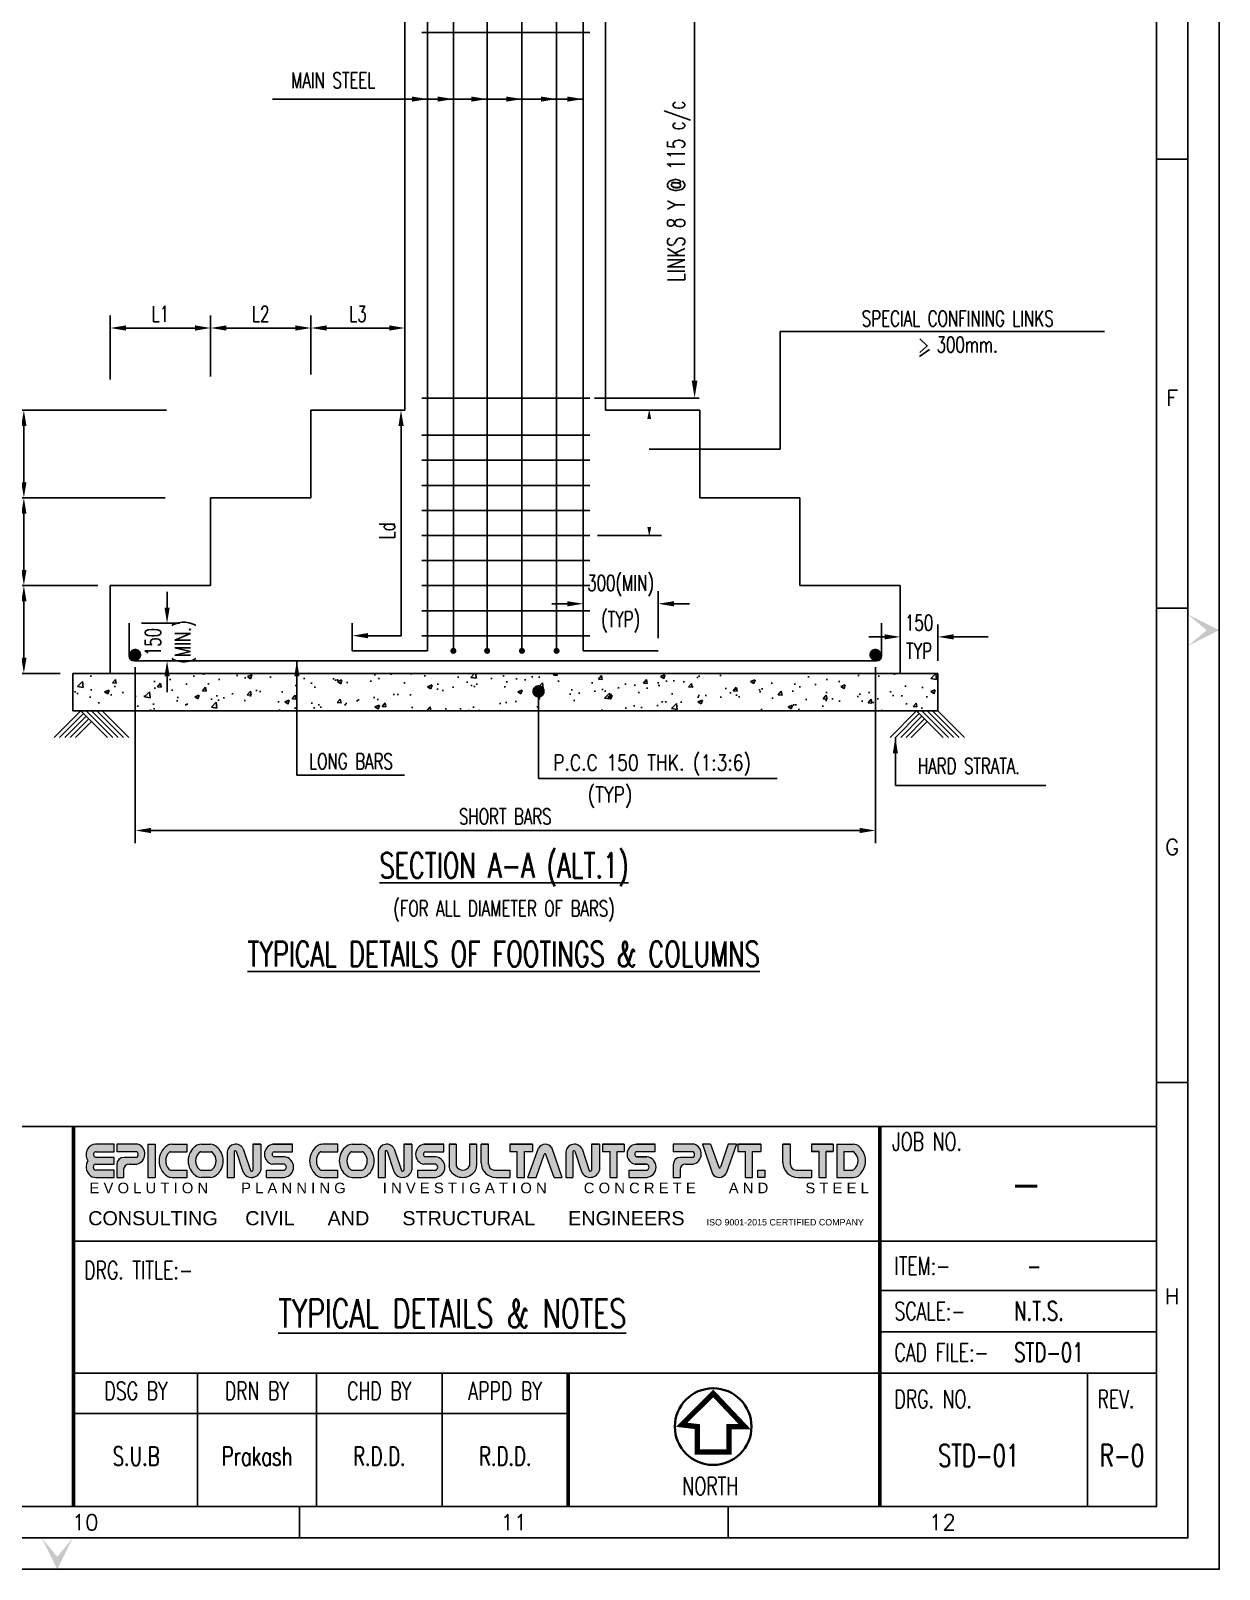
# Model space of a CAD drawing. Extents: x 489124 to 794428, y -356295 to -29813.
# Drawn here: x 585837 to 604791, y -160534 to -135982 of the extents above; entities that cross this region are included whole.
import ezdxf
from ezdxf.enums import TextEntityAlignment as Align
from ezdxf.lldxf.tags import DXFTag

# ---------------------------------------------------------------- set-up
doc = ezdxf.new("R2010")
doc.units = 0
doc.header["$LTSCALE"] = 500
doc.header["$MEASUREMENT"] = 0
doc.layers.get('DEFPOINTS').update_dxf_attribs({"color": 4})
doc.layers.add('00 ECPL LOGO', color=250, linetype='Continuous', lineweight=20)
doc.layers.add('HEADING-TXT', color=1, linetype='Continuous', lineweight=25)
for name, color, linetype in [('CEN', 8, 'CENTER'), ('COL', 1, 'Continuous'), ('DIM', 5, 'Continuous'), ('FOOT', 4, 'Continuous'), ('FRAME', 6, 'Continuous'), ('LINK', 2, 'Continuous'), ('P.C.C.', 8, 'Continuous'), ('PNA', 10, 'Continuous'), ('RING', 4, 'Continuous'), ('TEXT', 4, 'Continuous'), ('TEXT (SHEET)', 4, 'Continuous'), ('TITLE', 4, 'Continuous'), ('TXT', 4, 'Continuous')]:
    doc.layers.add(name, color=color, linetype=linetype)
doc.styles.add('ROMANS', font='r.shx', dxfattribs={"width": 0.7, "bigfont": 'bigfont.shx'})
doc.styles.add('SEC. TEXT', font='arial.ttf', dxfattribs={"height": 180})
tags = doc.linetypes.add('CENTER', pattern=[2, 1.25, -0.25, 0.25, -0.25]).pattern_tags.tags
tags[10:11] = [DXFTag(74, 4), DXFTag(75, 0), DXFTag(340, '0'), DXFTag(46, 1.0), DXFTag(50, 0.0), DXFTag(44, 0.0), DXFTag(45, 0.0)]
tags[8:9] = [DXFTag(74, 4), DXFTag(75, 0), DXFTag(340, '0'), DXFTag(46, 1.0), DXFTag(50, 0.0), DXFTag(44, 0.0), DXFTag(45, 0.0)]
tags[6:7] = [DXFTag(74, 4), DXFTag(75, 0), DXFTag(340, '0'), DXFTag(46, 1.0), DXFTag(50, 0.0), DXFTag(44, 0.0), DXFTag(45, 0.0)]
tags[4:5] = [DXFTag(74, 4), DXFTag(75, 0), DXFTag(340, '0'), DXFTag(46, 1.0), DXFTag(50, 0.0), DXFTag(44, 0.0), DXFTag(45, 0.0)]
doc.dimstyles.new('Copy of INT2TIMES', dxfattribs={"dimtxt": 300, "dimasz": 275, "dimexe": 75, "dimexo": 75, "dimgap": 40, "dimtad": 1, "dimdec": 0, "dimlfac": 0.5, "dimrnd": 5, "dimzin": 0, "dimdsep": 46, "dimtxsty": 'ROMANS', "dimcen": -1, "dimclrd": 5, "dimclre": 5, "dimclrt": 4, "dimadec": 0, "dimazin": 0, "dimtfac": 1, "dimtdec": 0, "dimtix": 1, "dimtofl": 0, "dimtmove": 2, "dimatfit": 3, "dimfxl": 0, "dimtolj": 1, "dimtzin": 0, "dimarcsym": 0})
doc.dimstyles.new('dim25', dxfattribs={"dimtxt": 250, "dimasz": 250, "dimexe": 200, "dimexo": 200, "dimgap": 100, "dimtad": 1, "dimdec": 0, "dimlfac": 0.25, "dimzin": 0, "dimdsep": 46, "dimtxsty": 'ROMANS', "dimcen": 0, "dimclrd": 5, "dimclre": 5, "dimclrt": 4, "dimadec": 0, "dimazin": 0, "dimtfac": 1, "dimtdec": 0, "dimtix": 1, "dimtofl": 0, "dimtmove": 2, "dimatfit": 3, "dimfxl": 0, "dimtolj": 1, "dimtzin": 0, "dimlwd": -1, "dimlwe": -1, "dimarcsym": 0})
doc.dimstyles.new('INT$7', dxfattribs={"dimtxt": 9, "dimasz": 8, "dimexe": 8, "dimexo": 3, "dimgap": 2, "dimtad": 1, "dimdec": 0, "dimzin": 0, "dimdsep": 46, "dimtxsty": 'ROMANS', "dimblk": 'DIMTICK', "dimcen": -0.25, "dimclrd": 5, "dimclre": 5, "dimclrt": 4, "dimadec": 0, "dimazin": 0, "dimtfac": 1, "dimtdec": 0, "dimtix": 1, "dimtofl": 0, "dimtmove": 2, "dimatfit": 3, "dimldrblk": 'DIMTICK', "dimfxl": 0, "dimtolj": 1, "dimtzin": 0, "dimarcsym": 0})

# ---------------------------------------------------------------- blocks, each defined once
blk = doc.blocks.new('*D243')
at = {"layer": 'DEFPOINTS', "color": 0}
for p in [(587405, -145437), (588010, -145437), (587747, -146037)]:
    blk.add_point(p, dxfattribs=at)
at = {"layer": 'DIM', "color": 5}
for p, q in [((588010, -145187), (588010, -144937)), ((587605, -145437), (588210, -145437)), ((587947, -146037), (588210, -146037)), ((588010, -146287), (588010, -146537))]:
    blk.add_line(p, q, dxfattribs=at)
for points in [[(587969, -145187), (588052, -145187), (588010, -145437)], [(587969, -146287), (588052, -146287), (588010, -146037)]]:
    blk.add_solid(points, dxfattribs=at)
at = {"layer": 'DIM', "color": 4, "char_height": 250, "attachment_point": 5, "rotation": 90, "style": 'ROMANS'}
for s, insert in [('\\A1;150', (587785, -145737)), ('\\A1;(MIN.)', (588301, -145737))]:
    blk.add_mtext(s, dxfattribs=dict(at, insert=insert))
blk = doc.blocks.new('*D244')
at = {"layer": 'DEFPOINTS', "color": 0}
for p in [(585726, -144837), (587105, -144837), (586505, -146237)]:
    blk.add_point(p, dxfattribs=at)
at = {"layer": 'DIM', "color": 5}
for p, q in [((586905, -144837), (585526, -144837)), ((585726, -145987), (585726, -145087)), ((586305, -146237), (585526, -146237))]:
    blk.add_line(p, q, dxfattribs=at)
for points in [[(585685, -145087), (585768, -145087), (585726, -144837)], [(585685, -145987), (585768, -145987), (585726, -146237)]]:
    blk.add_solid(points, dxfattribs=at)
at = {"layer": 'DIM', "color": 4, "insert": (585501, -145537), "char_height": 250, "attachment_point": 5, "rotation": 90, "style": 'ROMANS'}
blk.add_mtext('\\A1;D1', dxfattribs=at)
blk = doc.blocks.new('*D245')
at = {"layer": 'DEFPOINTS', "color": 0}
for p in [(585726, -143437), (588179, -143437), (587105, -144837)]:
    blk.add_point(p, dxfattribs=at)
at = {"layer": 'DIM', "color": 5}
for p, q in [((587979, -143437), (585526, -143437)), ((585726, -144587), (585726, -143687)), ((586905, -144837), (585526, -144837))]:
    blk.add_line(p, q, dxfattribs=at)
for points in [[(585685, -143687), (585768, -143687), (585726, -143437)], [(585685, -144587), (585768, -144587), (585726, -144837)]]:
    blk.add_solid(points, dxfattribs=at)
at = {"layer": 'DIM', "color": 4, "insert": (585501, -144137), "char_height": 250, "attachment_point": 5, "rotation": 90, "style": 'ROMANS'}
blk.add_mtext('\\A1;D2', dxfattribs=at)
blk = doc.blocks.new('*D246')
at = {"layer": 'DEFPOINTS', "color": 0}
for p in [(585726, -142037), (588199, -142037), (588179, -143437)]:
    blk.add_point(p, dxfattribs=at)
at = {"layer": 'DIM', "color": 5}
for p, q in [((587999, -142037), (585526, -142037)), ((585726, -143187), (585726, -142287)), ((587979, -143437), (585526, -143437))]:
    blk.add_line(p, q, dxfattribs=at)
for points in [[(585685, -142287), (585768, -142287), (585726, -142037)], [(585685, -143187), (585768, -143187), (585726, -143437)]]:
    blk.add_solid(points, dxfattribs=at)
at = {"layer": 'DIM', "color": 4, "insert": (585501, -142737), "char_height": 250, "attachment_point": 5, "rotation": 90, "style": 'ROMANS'}
blk.add_mtext('\\A1;D3', dxfattribs=at)
blk = doc.blocks.new('*D247')
at = {"layer": 'DEFPOINTS', "color": 0}
for p in [(590305, -140726), (590305, -141670), (591805, -142037)]:
    blk.add_point(p, dxfattribs=at)
at = {"layer": 'DIM', "color": 5}
for p, q in [((590305, -141470), (590305, -140526)), ((591805, -141837), (591805, -140526)), ((591555, -140726), (590555, -140726))]:
    blk.add_line(p, q, dxfattribs=at)
for points in [[(590555, -140684), (590555, -140767), (590305, -140726)], [(591555, -140684), (591555, -140767), (591805, -140726)]]:
    blk.add_solid(points, dxfattribs=at)
at = {"layer": 'DIM', "color": 4, "insert": (591055, -140501), "char_height": 250, "attachment_point": 5, "style": 'ROMANS'}
blk.add_mtext('\\A1;L3', dxfattribs=at)
blk = doc.blocks.new('*D248')
at = {"layer": 'DEFPOINTS', "color": 0}
for p in [(588705, -140726), (588705, -141698), (590305, -141670)]:
    blk.add_point(p, dxfattribs=at)
at = {"layer": 'DIM', "color": 5}
for p, q in [((588705, -141498), (588705, -140526)), ((590305, -141470), (590305, -140526)), ((590055, -140726), (588955, -140726))]:
    blk.add_line(p, q, dxfattribs=at)
for points in [[(588955, -140684), (588955, -140767), (588705, -140726)], [(590055, -140684), (590055, -140767), (590305, -140726)]]:
    blk.add_solid(points, dxfattribs=at)
at = {"layer": 'DIM', "color": 4, "insert": (589505, -140501), "char_height": 250, "attachment_point": 5, "style": 'ROMANS'}
blk.add_mtext('\\A1;L2', dxfattribs=at)
blk = doc.blocks.new('*D249')
at = {"layer": 'DEFPOINTS', "color": 0}
for p in [(587105, -140726), (587105, -141745), (588705, -141698)]:
    blk.add_point(p, dxfattribs=at)
at = {"layer": 'DIM', "color": 5}
for p, q in [((587105, -141545), (587105, -140526)), ((588705, -141498), (588705, -140526)), ((588455, -140726), (587355, -140726))]:
    blk.add_line(p, q, dxfattribs=at)
for points in [[(587355, -140684), (587355, -140767), (587105, -140726)], [(588455, -140684), (588455, -140767), (588705, -140726)]]:
    blk.add_solid(points, dxfattribs=at)
at = {"layer": 'DIM', "color": 4, "insert": (587905, -140501), "char_height": 250, "attachment_point": 5, "style": 'ROMANS'}
blk.add_mtext('\\A1;L1', dxfattribs=at)
blk = doc.blocks.new('*D250')
at = {"layer": 'DEFPOINTS', "color": 0}
for p in [(599705, -145537), (600305, -145655), (600305, -146237)]:
    blk.add_point(p, dxfattribs=at)
at = {"layer": 'DIM', "color": 5}
for p, q in [((600305, -146037), (600305, -145455)), ((599455, -145655), (599205, -145655)), ((599705, -145737), (599705, -145855)), ((600555, -145655), (600805, -145655))]:
    blk.add_line(p, q, dxfattribs=at)
for points in [[(599455, -145613), (599455, -145696), (599705, -145655)], [(600555, -145613), (600555, -145696), (600305, -145655)]]:
    blk.add_solid(points, dxfattribs=at)
at = {"layer": 'DIM', "color": 4, "char_height": 250, "attachment_point": 5, "style": 'ROMANS'}
for s, insert in [('\\A1;150', (600005, -145430)), ('\\A1;TYP', (600005, -145880))]:
    blk.add_mtext(s, dxfattribs=dict(at, insert=insert))
blk = doc.blocks.new('FOLDER')
at = {"layer": 'PNA'}
for points in [[(-1250, 2500), (0, 0), (0, 1000)], [(1250, 2500), (0, 0), (0, 1000)]]:
    blk.add_solid(points, dxfattribs=at)
blk = doc.blocks.new('A1')
at = {"layer": '00 ECPL LOGO'}
h = blk.add_hatch(color=7, dxfattribs=at)
h.dxf.hatch_style = 1
h.paths.add_polyline_path([(65416, 6564), (65416, 6682), (65123, 6682, 0.261636), (64999, 6612, 0.285841), (65001, 6424, 0.344902), (65022, 6205, 0.204992), (65127, 6161), (65416, 6161), (65416, 6276), (65134, 6276, -1), (65128, 6370), (65416, 6370), (65416, 6476), (65134, 6476, -1), (65132, 6564)])
h = blk.add_hatch(color=7, dxfattribs=at)
h.dxf.hatch_style = 1
h.paths.add_polyline_path([(65787, 6682), (65455, 6682), (65455, 6564), (65771, 6564, -0.440545), (65771, 6476), (65570, 6476, 0.414214), (65455, 6360), (65455, 6161), (65563, 6161), (65563, 6283, -0.414214), (65650, 6370), (65771, 6370, 0.757811)])
h.paths.add_polyline_path([(66057, 6682), (65944, 6682), (65944, 6161), (66057, 6161)])
h.paths.add_polyline_path([(66562, 6682), (66324, 6682, 0.154275), (66241, 6655, 0.519672), (66241, 6187, 0.154275), (66324, 6161), (66562, 6161), (66562, 6276), (66299, 6276, -0.210356), (66278, 6286, -0.388707), (66278, 6555, -0.210356), (66299, 6564), (66562, 6564)])
h.paths.add_polyline_path([(66927, 6682), (66780, 6682, 0.159018), (66695, 6654, 0.507969), (66695, 6189, 0.159018), (66780, 6161), (66927, 6161, 0.173791), (67019, 6194, 0.472311), (67019, 6649, 0.173791)])
h.paths.add_polyline_path([(66938, 6564, -0.185052), (66957, 6557, -0.445894), (66957, 6284, -0.185052), (66938, 6276), (66774, 6276, -0.185052), (66755, 6284, -0.445894), (66755, 6557, -0.185052), (66774, 6564)], flags=16)
h.paths.add_polyline_path([(67444, 6611, 0.723435), (67190, 6564), (67190, 6161), (67302, 6161), (67302, 6564, -0.723435), (67330, 6575), (67437, 6252, 0.724077), (67721, 6277), (67721, 6682), (67592, 6682), (67592, 6278, -0.755661), (67557, 6267)])
h.paths.add_polyline_path([(68218, 6682), (67905, 6682, 0.823713), (67905, 6367), (68089, 6367, -0.713272), (68089, 6276), (67809, 6276), (67809, 6161), (68089, 6161, 0.900309), (68089, 6484), (67928, 6484, -0.746931), (67928, 6564), (68218, 6564)])
h = blk.add_hatch(color=7, dxfattribs=at)
h.dxf.hatch_style = 1
h.paths.add_polyline_path([(68929, 6682), (68691, 6682, 0.154275), (68607, 6655, 0.519672), (68607, 6187, 0.154275), (68691, 6161), (68929, 6161), (68929, 6276), (68665, 6276, -0.210932), (68644, 6286, -0.385278), (68643, 6554, -0.212895), (68665, 6564), (68929, 6564)])
h.paths.add_polyline_path([(69394, 6649, 0.173792), (69302, 6682), (69155, 6682, 0.159018), (69070, 6654, 0.507969), (69070, 6189, 0.159018), (69155, 6161), (69302, 6161, 0.173792), (69394, 6194, 0.472311)])
h.paths.add_polyline_path([(69312, 6564, -0.185053), (69331, 6557, -0.445893), (69331, 6284, -0.185053), (69312, 6276), (69149, 6276, -0.185053), (69129, 6284, -0.445893), (69129, 6557, -0.185053), (69149, 6564)], flags=16)
h.paths.add_polyline_path([(69562, 6564), (69562, 6161), (69674, 6161), (69674, 6564, -0.436861), (69690, 6581, -0.319738), (69704, 6571), (69809, 6252, 0.724077), (70093, 6277), (70093, 6682), (69964, 6682), (69964, 6278, -0.755661), (69930, 6267), (69816, 6611, 0.723435)])
h.paths.add_polyline_path([(70594, 6682), (70281, 6682, 0.823713), (70281, 6367), (70466, 6367, -0.713272), (70466, 6276), (70185, 6276), (70185, 6161), (70466, 6161, 0.900309), (70466, 6484), (70304, 6484, -0.746931), (70304, 6564), (70594, 6564)])
h.paths.add_polyline_path([(70788, 6682), (70676, 6682), (70676, 6341, 0.160106), (70704, 6256, 0.505303), (71080, 6256, 0.160106), (71108, 6341), (71108, 6682), (70999, 6682), (70999, 6342, -0.621318), (70788, 6342)])
h.paths.add_polyline_path([(71299, 6682), (71181, 6682), (71181, 6392, 0.414214), (71412, 6161), (71631, 6161), (71631, 6276), (71386, 6276, -0.414214), (71299, 6363)])
h.paths.add_polyline_path([(71989, 6682), (71631, 6682), (71631, 6567), (71748, 6567), (71748, 6161), (71860, 6161), (71860, 6567), (71989, 6567)])
h.paths.add_polyline_path([(72294, 6628, 0.539211), (72081, 6621), (71915, 6161), (72046, 6161), (72170, 6522, -0.708617), (72197, 6522), (72327, 6161), (72453, 6161)])
h.paths.add_polyline_path([(72766, 6611, 0.723435), (72512, 6564), (72512, 6161), (72624, 6161), (72624, 6564, -0.723435), (72653, 6575), (72759, 6252, 0.724077), (73043, 6277), (73043, 6682), (72914, 6682), (72914, 6278, -0.755661), (72880, 6267)])
h.paths.add_polyline_path([(73430, 6682), (73090, 6682), (73090, 6567), (73206, 6567), (73206, 6161), (73319, 6161), (73319, 6567), (73430, 6567)])
h.paths.add_polyline_path([(73915, 6682), (73623, 6682, 0.157568), (73539, 6654, 0.511532), (73539, 6394, 0.157569), (73623, 6367), (73786, 6367, -0.713272), (73786, 6276), (73506, 6276), (73506, 6161), (73786, 6161, 0.900308), (73786, 6484), (73630, 6484), (73624, 6484, -0.722204), (73624, 6567), (73915, 6567)])
h = blk.add_hatch(color=7, dxfattribs=at)
h.dxf.hatch_style = 1
h.paths.add_polyline_path([(74531, 6682), (74198, 6682), (74198, 6564), (74501, 6564, -0.270444), (74526, 6549, -0.26297), (74526, 6491, -0.270444), (74501, 6476), (74314, 6476, 0.414214), (74198, 6360), (74198, 6161), (74307, 6161), (74307, 6283, -0.414214), (74393, 6370), (74515, 6370, 0.757811)])
h.paths.add_polyline_path([(74784, 6682), (74659, 6682), (74818, 6215, 0.539211), (75030, 6221), (75196, 6682), (75065, 6682), (74941, 6320, -0.708617), (74914, 6320)])
h.paths.add_polyline_path([(75574, 6682), (75217, 6682), (75217, 6567), (75333, 6567), (75333, 6161), (75446, 6161), (75446, 6567), (75574, 6567)])
h.paths.add_polyline_path([(76042, 6682), (75924, 6682), (75924, 6392, 0.414214), (76155, 6161), (76374, 6161), (76374, 6276), (76129, 6276, -0.414214), (76042, 6363)])
h.paths.add_polyline_path([(75638, 6276), (75531, 6276), (75531, 6161), (75638, 6161)])
h = blk.add_hatch(color=7, dxfattribs=at)
h.dxf.hatch_style = 1
h.paths.add_polyline_path([(76374, 6682), (76374, 6567), (76490, 6567), (76490, 6161), (76603, 6161), (76603, 6567), (76715, 6567), (76715, 6682)])
h.paths.add_polyline_path([(76771, 6682), (76771, 6161), (77026, 6161, 0.189446), (77124, 6199, 0.435754), (77124, 6643, 0.189446), (77026, 6682)])
h.paths.add_polyline_path([(77029, 6567, -0.519112), (77029, 6276), (76881, 6276), (76881, 6567)], flags=16)
at = {"color": 1}
for p, q in [((81794, 6959), (1969, 6959)), ((64792, 5159), (81794, 5159)), ((64792, 3084), (81794, 3084)), ((64792, 2451), (72548, 2451))]:
    blk.add_line(p, q, dxfattribs=at)
at = {"color": 5, "linetype": 'ByBlock', "lineweight": -2}
for p, q in [((77465, 4384), (81794, 4384)), ((77465, 3734), (81794, 3734)), ((66725, 984), (66725, 3084)), ((68592, 984), (68592, 3084)), ((70570, 984), (70570, 3084)), ((80711, 3084), (80711, 984))]:
    blk.add_line(p, q, dxfattribs=at)
blk.add_line((72548, 984), (72548, 3084))
at = {"flags": 128}
blk.add_lwpolyline([(0, 0), (82779, 0), (82779, 58231), (0, 58231)], close=True, dxfattribs=at)
at = {"color": 1, "const_width": 56.6}
for points in [[(64777, 984), (64777, 6959)], [(77447, 984), (77447, 6959)], [(72548, 984), (72548, 3084)]]:
    blk.add_lwpolyline(points, dxfattribs=at)
at = {"layer": '00 ECPL LOGO', "color": 7}
for p, q in [((65416, 6682), (65123, 6682)), ((65134, 6564), (65416, 6564)), ((65416, 6564), (65416, 6682)), ((65787, 6682), (65455, 6682)), ((65455, 6682), (65455, 6564)), ((65771, 6564), (65455, 6564)), ((65944, 6682), (66057, 6682)), ((65944, 6682), (65944, 6161)), ((66057, 6682), (66057, 6161)), ((66299, 6564), (66562, 6564)), ((66324, 6682), (66562, 6682)), ((66562, 6564), (66562, 6682)), ((66774, 6564), (66938, 6564)), ((66780, 6682), (66927, 6682)), ((67190, 6564), (67190, 6161)), ((67302, 6564), (67302, 6161)), ((67330, 6575), (67437, 6252)), ((67444, 6611), (67557, 6267)), ((67592, 6682), (67721, 6682)), ((67721, 6682), (67592, 6682)), ((67592, 6682), (67592, 6276)), ((67721, 6682), (67721, 6276)), ((67721, 6564), (67721, 6564)), ((67905, 6682), (68218, 6682)), ((68218, 6682), (67905, 6682)), ((67928, 6564), (68218, 6564)), ((68218, 6564), (68218, 6682)), ((68665, 6564), (68929, 6564)), ((68929, 6682), (68691, 6682)), ((68929, 6564), (68929, 6682)), ((69149, 6564), (69312, 6564)), ((69155, 6682), (69302, 6682)), ((69562, 6564), (69562, 6161)), ((69674, 6564), (69674, 6161)), ((69704, 6571), (69809, 6252)), ((69816, 6611), (69930, 6267)), ((69964, 6682), (70093, 6682)), ((69964, 6682), (70093, 6682)), ((70093, 6682), (69964, 6682)), ((69964, 6682), (69964, 6276)), ((70093, 6682), (70093, 6277)), ((70093, 6564), (70093, 6564)), ((70281, 6682), (70594, 6682)), ((70281, 6682), (70594, 6682)), ((70594, 6682), (70281, 6682)), ((70304, 6564), (70594, 6564)), ((70594, 6564), (70594, 6682)), ((70676, 6682), (70788, 6682)), ((70788, 6682), (70676, 6682)), ((70676, 6682), (70676, 6341)), ((70788, 6682), (70788, 6342)), ((70999, 6682), (71108, 6682)), ((71108, 6682), (70999, 6682)), ((70999, 6682), (70999, 6342)), ((71108, 6682), (71108, 6341)), ((71181, 6682), (71299, 6682)), ((71299, 6682), (71181, 6682)), ((71181, 6392), (71181, 6682)), ((71299, 6363), (71299, 6682)), ((71631, 6682), (71989, 6682)), ((71989, 6682), (71631, 6682)), ((71631, 6682), (71631, 6567)), ((71631, 6567), (71748, 6567)), ((71748, 6161), (71748, 6567)), ((71860, 6161), (71860, 6567)), ((71860, 6567), (71989, 6567)), ((71915, 6161), (72081, 6621)), ((71989, 6682), (71989, 6567)), ((72453, 6161), (72294, 6628)), ((72512, 6564), (72512, 6161)), ((72624, 6564), (72624, 6161)), ((72653, 6575), (72759, 6252)), ((72766, 6611), (72880, 6267)), ((72914, 6682), (72914, 6276)), ((72914, 6682), (73043, 6682)), ((72914, 6682), (73043, 6682)), ((73043, 6682), (72914, 6682)), ((72914, 6682), (73043, 6682)), ((73043, 6682), (73043, 6276)), ((73043, 6564), (73043, 6564)), ((73090, 6682), (73090, 6567)), ((73090, 6682), (73430, 6682)), ((73430, 6682), (73090, 6682)), ((73090, 6682), (73430, 6682)), ((73090, 6682), (73430, 6682)), ((73430, 6682), (73090, 6682)), ((73090, 6567), (73206, 6567)), ((73090, 6567), (73206, 6567)), ((73206, 6161), (73206, 6567)), ((73319, 6161), (73319, 6567)), ((73319, 6567), (73430, 6567)), ((73319, 6567), (73430, 6567)), ((73430, 6682), (73430, 6567)), ((73602, 6682), (73915, 6682)), ((73602, 6682), (73915, 6682)), ((73915, 6682), (73623, 6682)), ((73624, 6567), (73915, 6567)), ((73915, 6564), (73915, 6682)), ((74198, 6682), (74198, 6564)), ((74531, 6682), (74198, 6682)), ((74501, 6564), (74198, 6564)), ((74659, 6682), (74818, 6215)), ((74784, 6682), (74659, 6682)), ((74784, 6682), (74659, 6682)), ((74784, 6682), (74914, 6320)), ((75065, 6682), (74941, 6320)), ((75196, 6682), (75030, 6221)), ((75196, 6682), (75065, 6682)), ((75123, 6682), (75065, 6682)), ((75196, 6682), (75065, 6682)), ((75217, 6682), (75217, 6567)), ((75217, 6682), (75574, 6682)), ((75574, 6682), (75217, 6682)), ((75217, 6682), (75574, 6682)), ((75217, 6682), (75574, 6682)), ((75217, 6682), (75574, 6682)), ((75217, 6567), (75333, 6567)), ((75217, 6567), (75333, 6567)), ((75333, 6161), (75333, 6567)), ((75446, 6161), (75446, 6567)), ((75446, 6567), (75574, 6567)), ((75446, 6567), (75574, 6567)), ((75574, 6682), (75574, 6567)), ((75924, 6392), (75924, 6682)), ((75924, 6682), (76042, 6682)), ((76042, 6682), (75924, 6682)), ((76042, 6363), (76042, 6682)), ((76374, 6682), (76374, 6567)), ((76374, 6682), (76715, 6682)), ((76715, 6682), (76374, 6682)), ((76374, 6567), (76490, 6567)), ((76490, 6567), (76374, 6567)), ((76490, 6161), (76490, 6567)), ((76603, 6161), (76603, 6567)), ((76603, 6567), (76715, 6567)), ((76603, 6567), (76715, 6567)), ((76715, 6567), (76603, 6567)), ((76715, 6682), (76715, 6567)), ((76771, 6682), (76771, 6161)), ((76771, 6682), (77026, 6682)), ((76881, 6567), (76881, 6276)), ((76881, 6567), (77019, 6567)), ((65128, 6370), (65416, 6370)), ((65416, 6476), (65134, 6476)), ((65416, 6370), (65416, 6476)), ((65455, 6360), (65455, 6161)), ((65771, 6476), (65570, 6476)), ((65650, 6370), (65771, 6370)), ((68089, 6367), (67905, 6367)), ((68089, 6484), (67928, 6484)), ((70466, 6367), (70281, 6367)), ((70466, 6484), (70304, 6484)), ((72046, 6161), (72170, 6522)), ((72327, 6161), (72197, 6522)), ((73786, 6367), (73602, 6367)), ((73623, 6367), (73774, 6367)), ((73786, 6484), (73624, 6484)), ((73630, 6484), (73786, 6484)), ((74198, 6360), (74198, 6161)), ((74501, 6476), (74314, 6476)), ((74393, 6370), (74515, 6370)), ((65127, 6161), (65416, 6161)), ((65416, 6276), (65128, 6276)), ((65416, 6161), (65416, 6276)), ((65455, 6161), (65563, 6161)), ((65563, 6283), (65563, 6161)), ((65944, 6161), (66057, 6161)), ((66299, 6276), (66562, 6276)), ((66324, 6161), (66562, 6161)), ((66562, 6161), (66562, 6276)), ((66774, 6276), (66938, 6276)), ((66927, 6161), (66780, 6161)), ((67190, 6161), (67302, 6161)), ((67569, 6161), (67592, 6161)), ((67592, 6162), (67592, 6161)), ((67721, 6276), (67721, 6276)), ((67809, 6161), (67809, 6276)), ((67809, 6276), (68089, 6276)), ((67809, 6161), (68089, 6161)), ((67809, 6161), (68089, 6161)), ((68665, 6276), (68929, 6276)), ((68691, 6161), (68929, 6161)), ((68929, 6161), (68929, 6276)), ((69149, 6276), (69312, 6276)), ((69155, 6161), (69302, 6161)), ((69562, 6161), (69674, 6161)), ((69562, 6161), (69674, 6161)), ((69562, 6161), (69674, 6161)), ((70185, 6161), (70185, 6276)), ((70185, 6276), (70466, 6276)), ((70185, 6276), (70466, 6276)), ((70185, 6161), (70466, 6161)), ((70185, 6161), (70466, 6161)), ((70185, 6161), (70466, 6161)), ((71386, 6276), (71631, 6276)), ((71412, 6161), (71631, 6161)), ((71412, 6161), (71631, 6161)), ((71631, 6276), (71631, 6161)), ((71748, 6161), (71860, 6161)), ((71748, 6161), (71860, 6161)), ((71915, 6161), (72046, 6161)), ((71989, 6161), (72046, 6161)), ((72327, 6161), (72453, 6161)), ((72327, 6161), (72453, 6161)), ((72512, 6161), (72624, 6161)), ((72512, 6161), (72624, 6161)), ((72512, 6161), (72624, 6161)), ((73043, 6276), (73043, 6276)), ((73206, 6161), (73319, 6161)), ((73206, 6161), (73319, 6161)), ((73206, 6161), (73319, 6161)), ((73206, 6161), (73319, 6161)), ((73506, 6161), (73506, 6276)), ((73506, 6276), (73786, 6276)), ((73506, 6276), (73786, 6276)), ((73506, 6276), (73786, 6276)), ((73506, 6161), (73786, 6161)), ((73506, 6161), (73786, 6161)), ((73506, 6161), (73786, 6161)), ((73506, 6161), (73786, 6161)), ((73506, 6161), (73786, 6161)), ((74198, 6161), (74307, 6161)), ((74307, 6283), (74307, 6161)), ((75333, 6161), (75446, 6161)), ((75333, 6161), (75446, 6161)), ((75333, 6161), (75446, 6161)), ((76129, 6276), (76374, 6276)), ((76155, 6161), (76374, 6161)), ((76155, 6161), (76374, 6161)), ((76374, 6276), (76374, 6161)), ((76490, 6161), (76603, 6161)), ((76490, 6161), (76603, 6161)), ((76490, 6161), (76603, 6161)), ((76490, 6161), (76603, 6161)), ((76507, 6161), (76603, 6161)), ((76507, 6161), (76603, 6161)), ((76507, 6161), (76603, 6161)), ((76507, 6161), (76603, 6161)), ((76771, 6161), (77026, 6161)), ((76881, 6276), (77019, 6276))]:
    blk.add_line(p, q, dxfattribs=at)
blk.add_lwpolyline([(75531, 6276), (75638, 6276), (75638, 6161), (75531, 6161)], close=True, dxfattribs=at)
for centre, radius, start, end in [((65151, 6520), 178, 148.648, 212.4563), ((65123, 6537), 145, 90, 148.648), ((65133, 6520), 44.1, 88.7637, 271.2363), ((65735, 6528), 162, 282.7188, 71.3398), ((65731, 6520), 59.7, 312.4487, 47.5513), ((66405, 6421), 286, 125.0807, 234.9193), ((66424, 6420), 199, 137.5171, 222.4829), ((66324, 6537), 145, 90, 125.0807), ((66299, 6535), 28.9, 90, 137.5171), ((66865, 6421), 288, 126.1417, 233.8583), ((66877, 6420), 183, 131.9364, 228.0636), ((66780, 6537), 145, 90, 126.1417), ((66774, 6535), 28.9, 90, 131.9364), ((66927, 6537), 145, 50.5638, 90), ((66938, 6535), 28.9, 48.0636, 90), ((66834, 6420), 183, 311.9364, 48.0636), ((66832, 6421), 295, 309.4362, 50.5638), ((67324, 6546), 136, 28.75, 172.2831), ((67318, 6565), 16.2, 40.0191, 183.5523), ((67936, 6524), 160, 101.0425, 258.9575), ((67939, 6524), 41.8, 106.4856, 253.5144), ((68772, 6421), 286, 125.0807, 234.9193), ((68792, 6421), 200, 138.0741, 222.3563), ((68691, 6537), 145, 90, 125.0807), ((68665, 6535), 28.9, 90, 138.0741), ((69239, 6421), 288, 126.1417, 233.8583), ((69252, 6420), 183, 131.9364, 228.0636), ((69155, 6537), 145, 90, 126.1417), ((69149, 6535), 28.9, 90, 131.9364), ((69302, 6537), 145, 50.5638, 90), ((69312, 6535), 28.9, 48.0636, 90), ((69209, 6420), 183, 311.9364, 48.0636), ((69207, 6421), 295, 309.4362, 50.5638), ((69697, 6546), 136, 28.75, 172.2831), ((69690, 6565), 16.2, 89.1577, 183.5523), ((69690, 6567), 14.5, 18.2334, 89.1577), ((70312, 6524), 160, 101.0425, 258.9575), ((70316, 6524), 41.8, 106.4856, 253.5144), ((72190, 6554), 127, 35.166, 148.5022), ((72184, 6517), 14.5, 19.7665, 161.0546), ((72647, 6546), 136, 28.75, 172.2831), ((72640, 6565), 16.2, 40.0191, 183.5523), ((73633, 6524), 160, 125.818, 234.182), ((73623, 6537), 145, 90, 125.818), ((73638, 6525), 43.7, 108.3261, 238.1957), ((74501, 6535), 28.9, 29.4672, 90), ((74479, 6528), 162, 282.7188, 71.3398), ((74474, 6520), 59.7, 330.5328, 29.4672), ((77019, 6538), 28.9, 51.4816, 90), ((77026, 6537), 145, 47.0907, 90), ((76926, 6422), 178, 308.5184, 51.4816), ((76918, 6421), 303, 312.9093, 47.0907), ((65151, 6328), 178, 147.5437, 223.6612), ((65131, 6323), 46.8, 94.0242, 265.9758), ((65570, 6360), 116, 90, 180), ((65650, 6283), 86.7, 90, 180), ((68072, 6322), 162, 276.006, 83.994), ((68074, 6322), 48, 289.0016, 70.9984), ((70449, 6322), 162, 276.006, 83.994), ((70450, 6322), 48, 289.0016, 70.9984), ((70820, 6341), 145, 180, 216.3848), ((70893, 6394), 118, 206.2931, 333.7069), ((70964, 6341), 145, 323.6152, 0), ((71412, 6392), 231, 180, 270), ((71386, 6363), 86.7, 180, 270), ((73623, 6512), 145, 234.182, 270), ((73630, 6513), 28.9, 238.1957, 270), ((73769, 6322), 162, 276.006, 83.994), ((73771, 6322), 48, 289.0016, 70.9984), ((74314, 6360), 116, 90, 180), ((74393, 6283), 86.7, 90, 180), ((74501, 6505), 28.9, 270, 330.5328), ((74928, 6325), 14.5, 199.7665, 341.0546), ((76155, 6392), 231, 180, 270), ((76129, 6363), 86.7, 180, 270), ((65127, 6305), 145, 223.6612, 270), ((66324, 6305), 145, 234.9193, 270), ((66299, 6305), 28.9, 222.4829, 270), ((66780, 6305), 145, 233.8583, 270), ((66774, 6305), 28.9, 228.0636, 270), ((66927, 6305), 145, 270, 309.4362), ((66938, 6305), 28.9, 270, 311.9364), ((67575, 6311), 150, 203.2219, 346.755), ((67573, 6277), 19, 214.0796, 357.6127), ((68691, 6305), 145, 234.9193, 270), ((68665, 6305), 28.9, 222.3563, 270), ((69155, 6305), 145, 233.8583, 270), ((69149, 6305), 28.9, 228.0636, 270), ((69302, 6305), 145, 270, 309.4362), ((69312, 6305), 28.9, 270, 311.9364), ((69947, 6311), 150, 203.2219, 346.8516), ((69945, 6277), 19, 214.0796, 357.6127), ((70892, 6394), 234, 216.3848, 323.6152), ((72897, 6311), 150, 203.2219, 346.755), ((72895, 6277), 19, 214.0796, 357.6127), ((74922, 6288), 127, 215.166, 328.5022), ((77019, 6305), 28.9, 270, 308.5184), ((77026, 6305), 145, 270, 312.9093)]:
    blk.add_arc(centre, radius, start, end, dxfattribs=at)
at = {"layer": 'PNA'}
for p, q in [((81794, 22171), (82287, 22171)), ((81794, 15109), (82287, 15109)), ((81794, 7653), (82287, 7653)), ((68326, 984), (68326, 492)), ((75060, 984), (75060, 492))]:
    blk.add_line(p, q, dxfattribs=at)
at = {"layer": 'PNA', "color": 1}
for points in [[(984, 492), (82287, 492), (82287, 57739), (984, 57739)], [(1969, 984), (81794, 984), (81794, 57247), (1969, 57247)]]:
    blk.add_lwpolyline(points, close=True, dxfattribs=at)
at = {"layer": 'PNA', "xscale": 0.196857838483993, "yscale": 0.196857838483993, "zscale": 0.196857838483993, "rotation": 90}
blk.add_blockref('FOLDER', (82779, 14764), dxfattribs=at)
at = {"layer": 'PNA', "xscale": 0.1968578388914466, "yscale": 0.1968578388914466, "zscale": 0.1968578388914466}
blk.add_blockref('FOLDER', (64520, 0), dxfattribs=at)
at = {"layer": '00 ECPL LOGO', "color": 7, "attachment_point": 1, "style": 'SEC. TEXT'}
for s, insert, char_height, width in [('\\pt3669.2;E V O L U T I O N        P L A N N I N G         I N V E S T I G A T I O N         C O N C R E T E        A N D         S T E E L', (65027, 6078), 166.781, 495341.65), ('\\pt4892.2;CONSULTING     CIVIL      AND      STRUCTURAL      ENGINEERS', (65006, 5630), 222.37, 551225.43), ('\\pt2201.5;ISO 9001-2015 CERTIFIED COMPANY', (74724, 5505), 100.07, 482873.39)]:
    blk.add_mtext(s, dxfattribs=dict(at, insert=insert, char_height=char_height, width=width))
at = {"layer": 'PNA', "style": 'ROMANS'}
for s, height, p in [('F', 246, (82041, 18417)), ('G', 246, (82041, 11355)), ('H', 246, (82041, 4292)), ('10', 246.1, (64960, 738)), ('11', 246.1, (71694, 738)), ('12', 246.1, (78428, 738))]:
    blk.add_text(s, height=height, dxfattribs=at).set_placement(p, align=Align.MIDDLE)
at = {"layer": 'TEXT (SHEET)', "color": 4, "style": 'ROMANS', "width": 0.7}
for s, p in [('JOB NO.', (77639, 6582)), ('NORTH', (74345, 1166))]:
    blk.add_text(s, height=283.2, dxfattribs=at).set_placement(p)
for s, height, p in [('DRG. TITLE:-', 283.16, (64944, 4701)), ('ITEM:-', 283.2, (77676, 4772)), ('SCALE:-', 283.2, (77676, 4059)), ('CAD FILE:-', 283.2, (77676, 3409)), ('DRG. NO. ', 283.2, (77676, 2676)), ('REV.', 283.2, (80867, 2676))]:
    blk.add_text(s, height=height, dxfattribs=at).set_placement(p, align=Align.MIDDLE_LEFT)
for s, p in [('DSG BY', (65759, 2803)), ('DRN BY', (67659, 2803)), ('CHD BY', (69581, 2803)), ('APPD BY', (71559, 2803))]:
    blk.add_text(s, height=283.2, dxfattribs=at).set_placement(p, align=Align.MIDDLE_CENTER)
blk = doc.blocks.new('*D258')
at = {"layer": 'DEFPOINTS', "color": 0, "ltscale": 2}
for p in [(594753, -135242), (594753, -141843), (596424, -141843)]:
    blk.add_point(p, dxfattribs=at)
at = {"layer": 'DIM', "color": 5, "lineweight": -2, "ltscale": 2}
for p, q in [((594828, -135242), (596499, -135242)), ((596424, -135517), (596424, -141568)), ((594828, -141843), (596499, -141843))]:
    blk.add_line(p, q, dxfattribs=at)
at = {"layer": 'DIM', "color": 5, "ltscale": 2}
for points in [[(596378, -135517), (596470, -135517), (596424, -135242)], [(596378, -141568), (596470, -141568), (596424, -141843)]]:
    blk.add_solid(points, dxfattribs=at)
at = {"layer": 'DIM', "color": 4, "ltscale": 2, "insert": (596174, -138543), "char_height": 275, "attachment_point": 5, "rotation": 90, "style": 'ROMANS'}
blk.add_mtext('\\A1;LINKS 8 Y @ 115 c/c', dxfattribs=at)
blk = doc.blocks.new('*D268')
at = {"layer": 'DEFPOINTS', "color": 0}
for p in [(595845, -145126), (594645, -145878), (595845, -145878)]:
    blk.add_point(p, dxfattribs=at)
at = {"layer": 'DIM', "color": 5}
for p, q in [((594645, -145678), (594645, -144926)), ((595845, -145678), (595845, -144926)), ((594395, -145126), (594145, -145126)), ((596095, -145126), (596345, -145126))]:
    blk.add_line(p, q, dxfattribs=at)
for points in [[(594395, -145085), (594395, -145168), (594645, -145126)], [(596095, -145085), (596095, -145168), (595845, -145126)]]:
    blk.add_solid(points, dxfattribs=at)
at = {"layer": 'DIM', "color": 4, "char_height": 250, "attachment_point": 5, "style": 'ROMANS'}
for s, insert in [('\\A1;300(MIN)', (595245, -144836)), ('\\A1;(TYP)', (595245, -145417))]:
    blk.add_mtext(s, dxfattribs=dict(at, insert=insert))
blk = doc.blocks.new('DIMTICK')
for p, q in [((-1, 0), (1, 0)), ((0, 1), (0, -1))]:
    blk.add_line(p, q)
at = {"color": 2, "const_width": 0.1}
blk.add_lwpolyline([(0.71, 0.71), (-0.71, -0.71)], dxfattribs=at)
blk = doc.blocks.new('*D269')
at = {"layer": 'DEFPOINTS', "color": 0}
for p in [(587503, -145940), (599307, -145940), (599307, -148745)]:
    blk.add_point(p, dxfattribs=at)
at = {"layer": 'DIM', "color": 5}
for p, q in [((587503, -146140), (587503, -148945)), ((599307, -146140), (599307, -148945)), ((587753, -148745), (599057, -148745))]:
    blk.add_line(p, q, dxfattribs=at)
for points in [[(587753, -148703), (587753, -148786), (587503, -148745)], [(599057, -148703), (599057, -148786), (599307, -148745)]]:
    blk.add_solid(points, dxfattribs=at)
at = {"layer": 'DIM', "color": 4, "insert": (593405, -148520), "char_height": 250, "attachment_point": 5, "style": 'ROMANS'}
blk.add_mtext('\\A1;SHORT BARS', dxfattribs=at)

msp = doc.modelspace()

# ---------------------------------------------------------------- hatches: boundary and pattern name
at = {"layer": 'P.C.C.'}
h = msp.add_hatch(dxfattribs=at)
h.set_pattern_fill('AR-CONC', color=256, scale=100, style=0)
h.set_pattern_definition([(50, (-97929.63, -235206.2), (717.2602, -62.75213), [75, -825]), (355, (-97929.6, -235206.2), (-138.7513, 752.1921), [60, -660]), (100.4514, (-97869.86, -235211.4), (578.5094, 689.43954), [63.7402, -701.1421]), (46.1842, (-97929.6, -235006.2), (1067.241, -165.519), [112.5, -1237.5]), (96.6356, (-97840.7, -235020), (934.6627, 974.1179), [95.6103, -1051.713]), (351.1842, (-97929.6, -235006.2), (934.662, 974.1186), [90, -990]), (21, (-97829.63, -235056.2), (596.90705, -402.6189), [75, -825]), (326, (-97829.6, -235056.2), (243.3153, 725.15005), [60, -660]), (71.4514, (-97779.9, -235089.76), (840.2226, 322.5305), [63.7402, -701.1421]), (37.5, (-97929.63, -235206.2), (12.159855, 332.89385), [0, -652, 0, -670, 0, -662.5]), (7.5, (-97929.63, -235206.2), (263.06954, 394.41171), [0, -382, 0, -637, 0, -252.5]), (327.5, (-98152.63, -235206.2), (533.82244, -22.55487), [0, -250, 0, -780, 0, -1035]), (317.5, (-98252.63, -235206.2), (583.18617, 100.10498), [0, -325, 0, -518, 0, -735])])
h.paths.add_polyline_path([(591359.753, -146236.787), (591359.753, -146836.787), (600304.865, -146836.787), (600304.865, -146236.787)])
h.paths.add_polyline_path([(591359.753, -146836.787), (591359.753, -146236.787), (586504.865, -146236.787), (586504.865, -146836.787)])

# ---------------------------------------------------------------- linework, layer by layer
at = {"layer": 'CEN', "linetype": 'Continuous'}
msp.add_line((594874.632, -144036.787), (595893.632, -144036.787), dxfattribs=at)
at = {"layer": 'COL', "linetype": 'Continuous'}
for points, const_width in [([(592552.641, -145877.787, 1), (592600.641, -145877.787, 1)], 48), ([(593091.059, -145877.787, 1), (593139.059, -145877.787, 1)], 48), ([(593645.885, -145877.787, 1), (593693.885, -145877.787, 1)], 48), ([(594198.497, -145877.787, 1), (594246.497, -145877.787, 1)], 48), ([(587455.028, -145940.225, 1), (587551.028, -145940.225, 1)], 96), ([(599354.703, -145940.225, -1), (599258.703, -145940.225, -1)], 96)]:
    msp.add_lwpolyline(points, format="xyb", close=True, dxfattribs=dict(at, const_width=const_width))
at = {"layer": 'DIM'}
for p, q in [((602959.747, -140782.35), (597790.994, -140782.35)), ((597790.994, -140782.35), (597790.994, -142660.154)), ((595700.705, -142660.154), (597790.994, -142660.154)), ((600384.865, -145654.704), (601103.865, -145654.704))]:
    msp.add_line(p, q, dxfattribs=at)
at = {"layer": 'DIM', "color": 5}
for points in [[(591604.865, -142036.787), (591542, -142036.787)], [(591742, -142288.5), (591742, -145635.5), (591214.865, -145635.5)], [(590964.865, -145877.787), (590964.865, -145435.5)]]:
    msp.add_lwpolyline(points, dxfattribs=at)
at = {"layer": 'DIM', "flags": 128}
msp.add_lwpolyline([(595700.705, -143900.348, 61.213, 0, 0), (595700.705, -144053.278, 0, 0, 0), (595700.705, -143011.593, 0, 0, 0), (595700.705, -142023.907, 0, 61.213, 0), (595700.705, -142176.838, 0, 0, 0)], format="xyseb", dxfattribs=at)
at = {"layer": 'DIM', "color": 5}
for points in [[(591700.333, -142288.5), (591783.667, -142288.5), (591742, -142036.787)], [(591214.865, -145593.833), (591214.865, -145677.167), (590964.865, -145635.5)]]:
    msp.add_solid(points, dxfattribs=at)
at = {"layer": 'FOOT', "linetype": 'Continuous'}
for p, q in [((591804.865, -132123.527), (591804.865, -142036.787)), ((595004.865, -135123.527), (595004.865, -142036.787)), ((590304.865, -143436.787), (590304.865, -142036.787)), ((591804.865, -142036.787), (590304.865, -142036.787)), ((595004.865, -142036.787), (596504.865, -142036.787)), ((596504.865, -143436.787), (596504.865, -142036.787)), ((590304.865, -143436.787), (588704.865, -143436.787)), ((588704.865, -144836.787), (588704.865, -143436.787)), ((596504.865, -143436.787), (598104.865, -143436.787)), ((598104.865, -144836.787), (598104.865, -143436.787)), ((587104.865, -146236.787), (587104.865, -144836.787)), ((588704.865, -144836.787), (587104.865, -144836.787)), ((598104.865, -144836.787), (599704.865, -144836.787)), ((599704.865, -146236.787), (599704.865, -144836.787)), ((600304.865, -146236.787), (586504.865, -146236.787)), ((586504.865, -146836.787), (586504.865, -146236.787)), ((600304.865, -146236.787), (600304.865, -146836.787)), ((600304.865, -146836.787), (586504.865, -146836.787))]:
    msp.add_line(p, q, dxfattribs=at)
at = {"layer": 'FRAME'}
for p, q in [((592576.641, -145842.052), (592576.641, -123960.056)), ((592164.865, -145877.787), (592164.865, -124595.777)), ((593115.059, -145842.052), (593115.059, -124595.777)), ((593669.885, -145842.052), (593669.885, -124595.777)), ((594222.497, -145842.052), (594222.497, -124595.777)), ((594644.865, -145877.787), (594644.865, -126169.622)), ((587404.865, -145956.787), (587404.865, -145436.787)), ((599404.865, -145956.787), (599404.865, -145436.787)), ((599324.865, -146036.787), (587484.865, -146036.787)), ((592164.865, -145877.787), (590964.865, -145877.787)), ((594644.865, -145877.787), (595844.865, -145877.787))]:
    msp.add_line(p, q, dxfattribs=at)
for centre, start, end in [((587484.865, -145956.787), 180, 270), ((599324.865, -145956.787), 270, 0)]:
    msp.add_arc(centre, 80, start, end, dxfattribs=at)
at = {"layer": 'LINK'}
for p, q in [((592072.128, -136009.989), (594752.674, -136009.989)), ((592072.128, -141843.461), (594752.674, -141843.461)), ((592072.128, -142436.787), (594752.674, -142436.787)), ((592072.128, -142836.787), (594752.674, -142836.787)), ((592072.128, -143236.787), (594752.674, -143236.787)), ((592072.128, -143636.787), (594752.674, -143636.787)), ((592072.128, -144036.787), (594752.674, -144036.787)), ((592072.128, -144436.787), (594752.674, -144436.787)), ((592072.128, -144836.787), (594752.674, -144836.787)), ((592072.128, -145236.787), (594752.674, -145236.787)), ((592072.128, -145636.787), (594752.674, -145636.787))]:
    msp.add_line(p, q, dxfattribs=at)
at = {"layer": 'RING', "linetype": 'Continuous'}
for p, q in [((586210.601, -147261.051), (586634.865, -146836.787)), ((586295.454, -147261.051), (586677.292, -146879.214)), ((586380.307, -147261.051), (586719.718, -146921.64)), ((586465.16, -147261.051), (586762.145, -146964.066)), ((586550.013, -147261.051), (586804.571, -147006.493)), ((587059.129, -147261.051), (586634.865, -146836.787)), ((587143.982, -147261.051), (586719.718, -146836.787)), ((587228.835, -147261.051), (586804.571, -146836.787)), ((587313.688, -147261.051), (586889.424, -146836.787)), ((587398.541, -147261.051), (586974.277, -146836.787)), ((599541.19, -147261.051), (599965.454, -146836.787)), ((599626.043, -147261.051), (600007.881, -146879.214)), ((599710.896, -147261.051), (600050.307, -146921.64)), ((599795.748, -147261.051), (600092.733, -146964.066)), ((599880.601, -147261.051), (600135.16, -147006.493)), ((600389.718, -147261.051), (599965.454, -146836.787)), ((600474.571, -147261.051), (600050.307, -146836.787)), ((600559.424, -147261.051), (600135.16, -146836.787)), ((600644.277, -147261.051), (600220.013, -146836.787)), ((600729.129, -147261.051), (600304.865, -146836.787))]:
    msp.add_line(p, q, dxfattribs=at)
at = {"layer": 'TITLE', "color": 1, "const_width": 85.553}
msp.add_lwpolyline([(596720.311, -157727.139), (596219.019, -158228.431), (596467.149, -158257.608), (596467.149, -158661.099), (596973.473, -158661.099), (596973.473, -158257.608), (597221.603, -158257.608)], close=True, dxfattribs=at)
at = {"layer": 'TITLE', "lineweight": 35}
msp.add_circle((596720.311, -158257.608), 611.22, dxfattribs=at)
at = {"layer": 'TXT', "linetype": 'ByBlock'}
msp.add_line((600010.002, -141179.508), (600169.27, -141067.041), dxfattribs=at)

# ---------------------------------------------------------------- block references
at = {"xscale": 1.01500000001397, "yscale": 1.01500000001397, "zscale": 1.01500000001397}
msp.add_blockref('A1', (520770.925, -160533.5), dxfattribs=at)

# ---------------------------------------------------------------- texts
at = {"layer": 'DIM', "color": 4, "style": 'ROMANS', "width": 0.8}
for s, p in [('P.C.C 150 THK. (1:3:6)', (594169.232, -147786.115)), ('(TYP)', (594720.732, -148297.108))]:
    msp.add_text(s, height=250, dxfattribs=at).set_placement(p)
at = {"layer": 'DIM', "color": 4, "insert": (591517, -143961.394), "char_height": 250, "attachment_point": 5, "rotation": 90, "style": 'ROMANS'}
msp.add_mtext('\\A1;Ld', dxfattribs=at)
at = {"layer": 'HEADING-TXT', "color": 6, "style": 'ROMANS', "width": 0.7}
for s, p in [('%%uSECTION A-A (ALT.1)', (593385.482, -149330.204)), ('%%uTYPICAL DETAILS OF FOOTINGS & COLUMNS', (593376.482, -150714.704))]:
    msp.add_text(s, height=400, dxfattribs=at).set_placement(p, align=Align.MIDDLE)
at = {"layer": 'TEXT', "color": 1, "style": 'ROMANS', "width": 0.7}
msp.add_text('-', height=650, dxfattribs=at).set_placement((601711.986, -154376.448), align=Align.MIDDLE_CENTER)
at = {"layer": 'TEXT', "color": 2, "style": 'ROMANS', "width": 0.7}
for s, height, p in [('-', 300, (601721.9, -155690.134)), ('N.T.S.', 300, (601520, -156413.321)), ('STD-01', 300, (601520, -157073.071)), ('STD-01', 350, (600308.273, -158717.662)), ('R-0', 350, (602888.603, -158717.662))]:
    msp.add_text(s, height=height, dxfattribs=at).set_placement(p, align=Align.MIDDLE_LEFT)
at = {"layer": 'TEXT', "color": 1, "style": 'ROMANS', "width": 0.7}
msp.add_text('%%UTYPICAL DETAILS & NOTES', height=450, dxfattribs=at).set_placement((589784.792, -156450.666), align=Align.MIDDLE_LEFT)
at = {"layer": 'TEXT', "color": 2, "style": 'ROMANS', "width": 0.7}
for s, p in [('S.U.B', (587515.815, -158729.144)), ('Prakash', (589444.512, -158729.144)), ('R.D.D.', (591395.686, -158729.144)), ('R.D.D.', (593403.575, -158729.144))]:
    msp.add_text(s, height=300, dxfattribs=at).set_placement(p, align=Align.MIDDLE_CENTER)
at = {"layer": 'TXT', "linetype": 'ByBlock', "style": 'ROMANS', "width": 0.7}
for s, p in [('MAIN STEEL', (590661.123, -136773.672)), ('SPECIAL CONFINING LINKS', (600621.764, -140575.064)), ('> 300mm.', (600621.764, -140990.086))]:
    msp.add_text(s, height=250, dxfattribs=at).set_placement(p, align=Align.MIDDLE)
at = {"layer": 'TXT', "style": 'ROMANS', "width": 0.7}
for s, p in [('LONG BARS', (590276.178, -147766.967)), ('HARD STRATA.', (599986.03, -147840.744))]:
    msp.add_text(s, height=250, dxfattribs=at).set_placement(p)
msp.add_text('(FOR ALL DIAMETER OF BARS)', height=250, dxfattribs=at).set_placement((593385.482, -150006.704), align=Align.MIDDLE)

# ---------------------------------------------------------------- dimensions: what is measured, and where the dimension line sits
at = {"layer": 'DIM', "ltscale": 2}
dim = msp.add_linear_dim(base=(596424, -141843.461), p1=(594752.674, -135241.664), p2=(594752.674, -141843.461), angle=90, text='LINKS 8 Y @ 115 c/c', dimstyle='Copy of INT2TIMES', override={"dimtxt": 275}, dxfattribs=at)
dim.commit()
dim.dimension.update_dxf_attribs({"geometry": '*D258', "text_midpoint": (596174.476, -138542.563)})
at = {"layer": 'DIM'}
for base, p1, p2, text, picture, middle in [((587104.865, -140725.704), (588704.865, -141697.787), (587104.865, -141745.204), 'L1', '*D249', (587904.865, -140500.704)), ((588704.865, -140725.704), (590304.865, -141670.287), (588704.865, -141697.787), 'L2', '*D248', (589504.865, -140500.704)), ((590304.865, -140725.704), (591804.865, -142036.787), (590304.865, -141670.287), 'L3', '*D247', (591054.865, -140500.704)), ((595844.865, -145126.204), (594644.865, -145877.787), (595844.865, -145877.787), '300(MIN)\\X(TYP)', '*D268', (595244.865, -145126.204)), ((600304.865, -145654.704), (599704.865, -145536.787), (600304.865, -146236.787), '<>\\XTYP', '*D250', (600004.865, -145654.704)), ((599306.703, -148744.704), (587503.028, -145940.225), (599306.703, -145940.225), 'SHORT BARS', '*D269', (593404.865, -148519.704))]:
    dim = msp.add_linear_dim(base=base, p1=p1, p2=p2, text=text, dimstyle='dim25', dxfattribs=at)
    dim.commit()
    dim.dimension.update_dxf_attribs({"geometry": picture, "text_midpoint": middle})
for base, p1, p2, text, picture, middle in [((585726.365, -142036.787), (588178.865, -143436.787), (588198.865, -142036.787), 'D3', '*D246', (585501.365, -142736.787)), ((585726.365, -143436.787), (587104.865, -144836.787), (588178.865, -143436.787), 'D2', '*D245', (585501.365, -144136.787)), ((585726.365, -144836.787), (586504.865, -146236.787), (587104.865, -144836.787), 'D1', '*D244', (585501.365, -145536.787)), ((588010.259, -145436.787), (587746.64, -146036.787), (587404.865, -145436.787), '<>\\X(MIN.)', '*D243', (588010.259, -145736.787))]:
    dim = msp.add_linear_dim(base=base, p1=p1, p2=p2, angle=90, text=text, dimstyle='dim25', dxfattribs=at)
    dim.commit()
    dim.dimension.update_dxf_attribs({"geometry": picture, "text_midpoint": middle})

# ---------------------------------------------------------------- leaders
for points in [[(592164.865, -137072.704), (589693, -137072.704)], [(594222.497, -137072.704), (589873.131, -137072.704)], [(592576.641, -137072.704), (590104.776, -137072.704)], [(594644.865, -137072.704), (590295.5, -137072.704)], [(593115.059, -137072.704), (590643.193, -137072.704)], [(593669.885, -137072.704), (591198.019, -137072.704)], [(590080.5, -146036.787), (590080.5, -147861.704), (591796.5, -147861.704)], [(599626.043, -147261.051), (599626.043, -148026.204), (602026, -148026.204)]]:
    msp.add_leader(points, dimstyle='dim25', dxfattribs=at)
at = {"layer": 'TXT'}
msp.add_leader([(593935, -146524.204), (593935, -147913.704), (597741.5, -147913.704)], dimstyle='INT$7', override={"dimasz": 200, "dimgap": 2, "dimtad": 0, "dimldrblk": 'Dot'}, dxfattribs=at)

doc.saveas('drawing.dxf')
